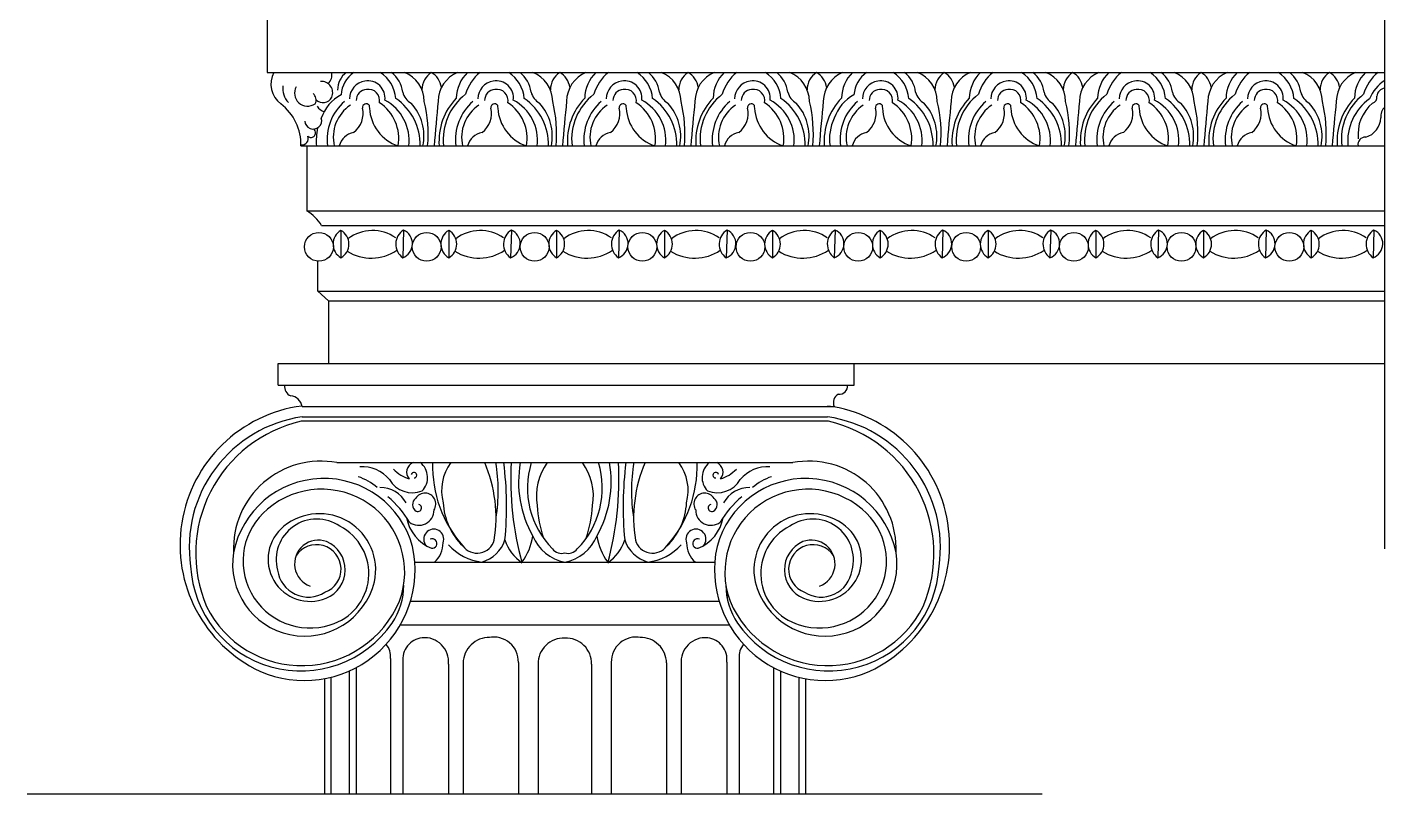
# Model space of a CAD drawing. Header units: inches. Extents: x -0.054 to 0.29, y 0 to 0.384.
# Drawn here: x 0 to 0.2895, y 0 to 0.1635 of the extents above; entities that cross this region are included whole.
import ezdxf

# ---------------------------------------------------------------- set-up
doc = ezdxf.new("R2010")
doc.units = ezdxf.units.IN
doc.header["$MEASUREMENT"] = 0
doc.linetypes.add('dash-dot', pattern=[25.399999999999995, 12.7, -6.349999999999999, 0, -6.349999999999999])
doc.layers.add('ceco.net 393 Ionic order', color=7, linetype='Continuous')

msp = doc.modelspace()

# ---------------------------------------------------------------- linework, layer by layer
at = {"layer": 'ceco.net 393 Ionic order', "linetype": 'dash-dot', "ltscale": 0.018}
for p, q in [((0.2895175211569235, 0.0522517219662221), (0.2895175211569235, 0.3837041975971067)), ((0, 0), (0.2164164463251423, 0))]:
    msp.add_line(p, q, dxfattribs=at)
at = {"layer": 'ceco.net 393 Ionic order'}
for p, q in [((0.0511683299780474, 0.167301981381369), (0.0511683299780474, 0.153814812592447)), ((0.0511683299780474, 0.153814812592447), (0.2895175211569235, 0.153814812592447)), ((0.0583878733373232, 0.1381320560019554), (0.2895175211569235, 0.1381320560019554)), ((0.0596045371045043, 0.1381320560019554), (0.0596045371045043, 0.1243083060040675)), ((0.0596045371045043, 0.1243083060040675), (0.2895175211569235, 0.1243083060040675)), ((0.0627660202855686, 0.1211656795897149), (0.2895175211569235, 0.1211656795897149)), ((0.0669154339765641, 0.1201266535066906), (0.0669154339765641, 0.1142976797025128)), ((0.0802792566092436, 0.120213738489626), (0.0800942933216811, 0.1142994210448621)), ((0.0898951109636257, 0.1201266535066906), (0.0898951109636257, 0.1142976797025128)), ((0.103258933596323, 0.120213738489626), (0.1030739703087606, 0.1142994210448621)), ((0.1129066065975405, 0.1201266535066906), (0.1129066065975405, 0.1142976797025128)), ((0.1262704292302379, 0.120213738489626), (0.1260854659426575, 0.1142994210448621)), ((0.13588628358462, 0.1201266535066906), (0.13588628358462, 0.1142976797025128)), ((0.1492501062172994, 0.120213738489626), (0.149065142929737, 0.1142994210448621)), ((0.1589374919562987, 0.1201266535066906), (0.1589374919562987, 0.1142976797025128)), ((0.1723013145889781, 0.120213738489626), (0.1721163513014157, 0.1142994210448621)), ((0.1819171689433602, 0.1201266535066906), (0.1819171689433602, 0.1142976797025128)), ((0.1952809915760576, 0.120213738489626), (0.1950960282884952, 0.1142994210448621)), ((0.2049286645772751, 0.1201266535066906), (0.2049286645772751, 0.1142976797025128)), ((0.2182924872099725, 0.120213738489626), (0.21810752392241, 0.1142994210448621)), ((0.2279083415643545, 0.1201266535066906), (0.2279083415643545, 0.1142976797025128)), ((0.241272164197034, 0.120213738489626), (0.2410872009094715, 0.1142994210448621)), ((0.2508547263168377, 0.1201266535066906), (0.2508547263168377, 0.1142976797025128)), ((0.2642185489495351, 0.120213738489626), (0.2640335856619547, 0.1142994210448621)), ((0.2738344033039172, 0.1201266535066906), (0.2738344033039172, 0.1142976797025128)), ((0.2871982259365966, 0.120213738489626), (0.2870132626490342, 0.1142994210448621)), ((0.0619976037108022, 0.1071863194459897), (0.0619976037108022, 0.11365720508692)), ((0.0619976037108022, 0.1071863194459897), (0.2895175211569235, 0.1071863194459897)), ((0.0619976037108022, 0.1071863194459897), (0.0642375430188983, 0.1050854676556934)), ((0.0642375430188983, 0.1050854676556934), (0.2895175211569235, 0.1050854676556934)), ((0.0642375430188983, 0.1050854676556934), (0.0642375430188983, 0.0917637523386738)), ((0.0535478661252571, 0.0917637523386738), (0.2895175211569235, 0.0917637523386738)), ((0.0535478661252571, 0.0871300196451333), (0.0535478661252571, 0.0917637523386738)), ((0.1763505607549683, 0.0871300196451333), (0.1763505607549683, 0.0917637523386738)), ((0.0535478661252571, 0.0871300196451333), (0.1763505607549683, 0.0871300196451333)), ((0.0586153768544401, 0.082572720430617), (0.1719587181230168, 0.082572720430617)), ((0.1708995547520155, 0.0794331221362589), (0.0583976935952113, 0.0794331221362589)), ((0.0586153768544401, 0.0803804176304636), (0.1706818714928046, 0.0803804176304636)), ((0.0660418911600171, 0.0706235471692244), (0.1632776146905003, 0.0706235471692244)), ((0.0826588681768847, 0.049427345102381), (0.1466606376736327, 0.049427345102381)), ((0.0817261012800845, 0.0410468035648353), (0.147593404570415, 0.0410468035648353)), ((0.079579090131551, 0.036044331549137), (0.1497404157189664, 0.036044331549137)), ((0.0686730093863634, 0.0262009933243492), (0.0686730093863634, 0)), ((0.0701584743175959, 0.0269247037096917), (0.0701584743175959, 0)), ((0.0774857067056724, 0.0288625950056907), (0.0774857067056724, 0)), ((0.0801185903427274, 0.0280788679917407), (0.0801185903427274, 0)), ((0.0898310758916592, 0.0276151630009188), (0.0898310758916592, 0)), ((0.092975341487147, 0.0279153678200321), (0.092975341487147, 0)), ((0.1047534282086836, 0.0280126339283137), (0.1047534282086836, 0)), ((0.1089481232009567, 0.0276404921481021), (0.1089481232009567, 0)), ((0.1203713826495607, 0.0276404921481021), (0.1203713826495607, 0)), ((0.1245660776418159, 0.0280126339283137), (0.1245660776418159, 0)), ((0.1363441643633704, 0.0279153678200321), (0.1363441643633704, 0)), ((0.1394884299588583, 0.0276151630009188), (0.1394884299588583, 0)), ((0.14920091550779, 0.0280788679917407), (0.14920091550779, 0)), ((0.1518337991448271, 0.0288625950056907), (0.1518337991448271, 0)), ((0.1591610315329215, 0.0269247037096917), (0.1591610315329215, 0)), ((0.160646496464154, 0.0262009933243492), (0.160646496464154, 0)), ((0.0633730304815784, 0.0245567330624743), (0.0633730304815784, 0)), ((0.0647759013465963, 0.0248610128359915), (0.0647759013465963, 0)), ((0.1645436045039212, 0.0248610128359915), (0.1645436045039212, 0)), ((0.1659464753689211, 0.0245567330624743), (0.1659464753689211, 0))]:
    msp.add_line(p, q, dxfattribs=at)
for centre in [(0.0622199903627208, 0.1166245134784449), (0.0851996673497824, 0.1166245134784449), (0.1082111629836972, 0.1166245134784449), (0.1311908399707766, 0.1166245134784449), (0.1542420483424554, 0.1166245134784449), (0.1772217253295348, 0.1166245134784449), (0.2002332209634497, 0.1166245134784449), (0.2232128979505112, 0.1166245134784449), (0.2461592827029944, 0.1166245134784449), (0.2691389596900739, 0.1166245134784449)]:
    msp.add_circle(centre, 0.0030719965129571, dxfattribs=at)
for centre, radius, start, end in [((0.0571114615813298, 0.1512818725763908), 0.0051440870702009, 150.5016591852878, 234.2199292507079), ((0.0628397430241797, 0.1531627930248574), 0.0021625616700924, 307.5981542770578, 17.54791963150504), ((0.0709080952392755, 0.150073121949225), 0.0047027507244301, 127.2843724224704, 180.1779160455392), ((0.0732654978917257, 0.1486133308145856), 0.006344701833951, 124.9337204783132, 176.0712167675835), ((0.0712910044209538, 0.1476521433338794), 0.0073554605033022, 4.756950987744833, 56.91230217270341), ((0.0736049340897015, 0.1487400281847675), 0.0065349613879318, 7.645122771115911, 50.94660994430108), ((0.0779428157422758, 0.1475618432698276), 0.0067462522701557, 0.7029949147457875, 67.9536405357514), ((0.0887200677685486, 0.1500706357285167), 0.0045233220995014, 124.1317702154873, 179.7344415175744), ((0.0840430784360122, 0.1500359882265735), 0.0043421967124407, 7.974678421473801, 60.48844547959451), ((0.0943982810875364, 0.1475989373270417), 0.0067503679346496, 112.9537118924361, 179.2109788854393), ((0.0995291843146517, 0.1481204231330277), 0.0080164729961465, 134.7377392219812, 178.3103865619522), ((0.1022926036041247, 0.1466285588831964), 0.0091740554607409, 128.4341079256931, 164.0709183392335), ((0.0986676321948551, 0.1476521433338794), 0.0073554605033022, 4.756950987744833, 56.91230217270341), ((0.1009815618636028, 0.1487400281847675), 0.0065349613879318, 7.645122771115911, 50.94660994430108), ((0.1053194435161771, 0.1475618432698276), 0.0067462522701557, 0.7029949147457875, 67.9536405357514), ((0.1160966955424678, 0.1500706357285167), 0.0045233220995014, 124.1317702154873, 179.7344415175744), ((0.1114197062099135, 0.1500359882265735), 0.0043421967124407, 7.974678421473801, 60.48844547959451), ((0.1217749088614377, 0.1475989373270417), 0.0067503679346496, 112.9537118924361, 179.2109788854393), ((0.126905812088553, 0.1481204231330277), 0.0080164729961465, 134.7377392219812, 178.3103865619522), ((0.129669231378026, 0.1466285588831964), 0.0091740554607409, 128.4341079256931, 164.0709183392335), ((0.1260408625805615, 0.1476521433338794), 0.0073554605033022, 4.756950987744833, 56.91230217270341), ((0.1283547922493272, 0.1487400281847675), 0.0065349613879318, 7.645122771115911, 50.94660994430108), ((0.1326926739019015, 0.1475618432698276), 0.0067462522701557, 0.7029949147457875, 67.9536405357514), ((0.1434699259281743, 0.1500706357285167), 0.0045233220995014, 124.1317702154873, 179.7344415175744), ((0.1387929365956378, 0.1500359882265735), 0.0043421967124407, 7.974678421473801, 60.48844547959451), ((0.1491481392471441, 0.1475989373270417), 0.0067503679346496, 112.9537118924361, 179.2109788854393), ((0.1542790424742773, 0.1481204231330277), 0.0080164729961465, 134.7377392219812, 178.3103865619522), ((0.1570424617637503, 0.1466285588831964), 0.0091740554607409, 128.4341079256931, 164.0709183392335), ((0.1534174903544807, 0.1476521433338794), 0.0073554605033022, 4.756950987744833, 56.91230217270341), ((0.1557314200232285, 0.1487400281847675), 0.0065349613879318, 7.645122771115911, 50.94660994430108), ((0.1600693016758028, 0.1475618432698276), 0.0067462522701557, 0.7029949147457875, 67.9536405357514), ((0.1708465537020756, 0.1500706357285167), 0.0045233220995014, 124.1317702154873, 179.7344415175744), ((0.1661695643695391, 0.1500359882265735), 0.0043421967124407, 7.974678421473801, 60.48844547959451), ((0.1765247670210455, 0.1475989373270417), 0.0067503679346496, 112.9537118924361, 179.2109788854393), ((0.1816556702481786, 0.1481204231330277), 0.0080164729961465, 134.7377392219812, 178.3103865619522), ((0.1826482782429101, 0.1486133308145856), 0.006344701833951, 124.9337204783132, 176.0712167675835), ((0.1806737847721382, 0.1476521433338794), 0.0073554605033022, 4.756950987744833, 56.91230217270341), ((0.182987714440886, 0.1487400281847675), 0.0065349613879318, 7.645122771115911, 50.94660994430108), ((0.1873255960934603, 0.1475618432698276), 0.0067462522701557, 0.7029949147457875, 67.9536405357514), ((0.1981028481197331, 0.1500706357285167), 0.0045233220995014, 124.1317702154873, 179.7344415175744), ((0.1934258587871967, 0.1500359882265735), 0.0043421967124407, 7.974678421473801, 60.48844547959451), ((0.2037810614387209, 0.1475989373270417), 0.0067503679346496, 112.9537118924361, 179.2109788854393), ((0.2089119646658361, 0.1481204231330277), 0.0080164729961465, 134.7377392219812, 178.3103865619522), ((0.2116753839553092, 0.1466285588831964), 0.0091740554607409, 128.4341079256931, 164.0709183392335), ((0.2080504125460396, 0.1476521433338794), 0.0073554605033022, 4.756950987744833, 56.91230217270341), ((0.2103643422147873, 0.1487400281847675), 0.0065349613879318, 7.645122771115911, 50.94660994430108), ((0.2147022238673616, 0.1475618432698276), 0.0067462522701557, 0.7029949147457875, 67.9536405357514), ((0.2254794758936523, 0.1500706357285167), 0.0045233220995014, 124.1317702154873, 179.7344415175744), ((0.220802486561098, 0.1500359882265735), 0.0043421967124407, 7.974678421473801, 60.48844547959451), ((0.2311576892126222, 0.1475989373270417), 0.0067503679346496, 112.9537118924361, 179.2109788854393), ((0.2362885924397374, 0.1481204231330277), 0.0080164729961465, 134.7377392219812, 178.3103865619522), ((0.2390520117292104, 0.1466285588831964), 0.0091740554607409, 128.4341079256931, 164.0709183392335), ((0.235423642931746, 0.1476521433338794), 0.0073554605033022, 4.756950987744833, 56.91230217270341), ((0.2377375726005117, 0.1487400281847675), 0.0065349613879318, 7.645122771115911, 50.94660994430108), ((0.242075454253068, 0.1475618432698276), 0.0067462522701557, 0.7029949147457875, 67.9536405357514), ((0.2528527062793588, 0.1500706357285167), 0.0045233220995014, 124.1317702154873, 179.7344415175744), ((0.2481757169468223, 0.1500359882265735), 0.0043421967124407, 7.974678421473801, 60.48844547959451), ((0.2585309195983286, 0.1475989373270417), 0.0067503679346496, 112.9537118924361, 179.2109788854393), ((0.2636618228254618, 0.1481204231330277), 0.0080164729961465, 134.7377392219812, 178.3103865619522), ((0.2664252421149348, 0.1466285588831964), 0.0091740554607409, 128.4341079256931, 164.0709183392335), ((0.2628002707056652, 0.1476521433338794), 0.0073554605033022, 4.756950987744833, 56.91230217270341), ((0.265114200374413, 0.1487400281847675), 0.0065349613879318, 7.645122771115911, 50.94660994430108), ((0.2694520820269873, 0.1475618432698276), 0.0067462522701557, 0.7029949147457875, 67.9536405357514), ((0.28022933405326, 0.1500706357285167), 0.0045233220995014, 124.1317702154873, 179.7344415175744), ((0.2755523447207237, 0.1500359882265735), 0.0043421967124407, 7.974678421473801, 60.48844547959451), ((0.2859075473722299, 0.1475989373270417), 0.0067503679346496, 112.9537118924361, 179.2109788854393), ((0.2910384505993631, 0.1481204231330277), 0.0080164729961465, 134.7377392219812, 178.3103865619522), ((0.2938018698888361, 0.1466285588831964), 0.0091740554607409, 128.4341079256931, 164.0709183392335), ((0.0589516158229441, 0.1504462166639605), 0.0044496051847116, 173.3794586054766, 222.9781923933136), ((0.0597850964266879, 0.1494061836188649), 0.0027744772579543, 150.5724428201597, 305.4963835389775), ((0.06274372090065, 0.1494907973852181), 0.002416507334241, 336.3412378495725, 94.06114406991662), ((0.072599303939423, 0.1481175464884014), 0.0038832623994818, 98.55754273897989, 179.1752163184878), ((0.0726696814196439, 0.1483648698680184), 0.0036507155792039, 352.6563737495083, 100.2276054150402), ((0.0999759317133243, 0.1481175464884014), 0.0038832623994818, 98.55754273897989, 179.1752163184878), ((0.1000463091935452, 0.1483648698680184), 0.0036507155792039, 352.6563737495083, 100.2276054150402), ((0.1273491620990486, 0.1481175464884014), 0.0038832623994818, 98.55754273897989, 179.1752163184878), ((0.1274195395792516, 0.1483648698680184), 0.0036507155792039, 352.6563737495083, 100.2276054150402), ((0.1547257898729499, 0.1481175464884014), 0.0038832623994818, 98.55754273897989, 179.1752163184878), ((0.1547961673531708, 0.1483648698680184), 0.0036507155792039, 352.6563737495083, 100.2276054150402), ((0.1819820842906075, 0.1481175464884014), 0.0038832623994818, 98.55754273897989, 179.1752163184878), ((0.1820524617708283, 0.1483648698680184), 0.0036507155792039, 352.6563737495083, 100.2276054150402), ((0.2093587120645088, 0.1481175464884014), 0.0038832623994818, 98.55754273897989, 179.1752163184878), ((0.2094290895447296, 0.1483648698680184), 0.0036507155792039, 352.6563737495083, 100.2276054150402), ((0.2367319424502331, 0.1481175464884014), 0.0038832623994818, 98.55754273897989, 179.1752163184878), ((0.2368023199304361, 0.1483648698680184), 0.0036507155792039, 352.6563737495083, 100.2276054150402), ((0.2641085702241344, 0.1481175464884014), 0.0038832623994818, 98.55754273897989, 179.1752163184878), ((0.2641789477043374, 0.1483648698680184), 0.0036507155792039, 352.6563737495083, 100.2276054150402), ((0.2937292064992475, 0.145296747680249), 0.0079941938872394, 121.7923982958355, 158.9211634184463), ((0.0599579387967029, 0.1479766120605937), 0.0016601228102154, 330.0313301082518, 52.68055871843249), ((0.0630905086507318, 0.1494575073336733), 0.002088336923646, 225.1638978860971, 333.3584094979713), ((0.0713135602912978, 0.1410812378428401), 0.0090904156810519, 118.7893048983772, 160.9263932405762), ((0.0725152119539526, 0.1478206282457922), 0.0023528387775792, 93.64241180362895, 179.7855738378386), ((0.07278954681686, 0.14782752554312), 0.0023792390663599, 348.368119039539, 100.2607373540839), ((0.0717401603015828, 0.1393119996726404), 0.0097174382748909, 353.0256273439686, 62.07856671250855), ((0.0719002861976112, 0.1384494438261503), 0.0118936301223556, 358.4708502274967, 55.59221179427174), ((0.0838540813794195, 0.1506214532818669), 0.0039056713660262, 195.0178002139784, 239.6320395025129), ((0.5456989236359396, 0.1010269144367531), 0.4604212876731628, 174.1829248798725, 175.3775464693525), ((0.101135836415373, 0.1391463414339299), 0.0133180259783603, 136.2448844178125, 184.3678094989493), ((0.1008263172889759, 0.1395437898967611), 0.0120959782555396, 127.4518925895133, 186.7023236054937), ((0.099891839727854, 0.1478206282457922), 0.0023528387775792, 93.64241180362895, 179.7855738378386), ((0.1001661745907792, 0.14782752554312), 0.0023792390663599, 348.368119039539, 100.2607373540839), ((0.099116788075502, 0.1393119996726404), 0.0097174382748909, 353.0256273439686, 62.07856671250855), ((0.0992769139715125, 0.1384494438261503), 0.0118936301223556, 358.4708502274967, 55.59221179427174), ((0.1112307091533208, 0.1506214532818669), 0.0039056713660262, 195.0178002139784, 239.6320395025129), ((0.5730755514098588, 0.1010269144367531), 0.4604212876731628, 174.1829248798725, 175.3775464693525), ((0.1285124641892744, 0.1391463414339299), 0.0133180259783603, 136.2448844178125, 184.3678094989493), ((0.1282029450628951, 0.1395437898967611), 0.0120959782555396, 127.4518925895133, 186.7023236054937), ((0.1272650701135783, 0.1478206282457922), 0.0023528387775792, 93.64241180362895, 179.7855738378386), ((0.1275394049764857, 0.14782752554312), 0.0023792390663599, 348.368119039539, 100.2607373540839), ((0.1264900184612084, 0.1393119996726404), 0.0097174382748909, 353.0256273439686, 62.07856671250855), ((0.1266501443572368, 0.1384494438261503), 0.0118936301223556, 358.4708502274967, 55.59221179427174), ((0.1386039395390273, 0.1506214532818669), 0.0039056713660262, 195.0178002139784, 239.6320395025129), ((0.6004487817955653, 0.1010269144367531), 0.4604212876731628, 174.1829248798725, 175.3775464693525), ((0.1558856945749987, 0.1391463414339299), 0.0133180259783603, 136.2448844178125, 184.3678094989493), ((0.1555761754486016, 0.1395437898967611), 0.0120959782555396, 127.4518925895133, 186.7023236054937), ((0.1546416978874796, 0.1478206282457922), 0.0023528387775792, 93.64241180362895, 179.7855738378386), ((0.154916032750387, 0.14782752554312), 0.0023792390663599, 348.368119039539, 100.2607373540839), ((0.1538666462351097, 0.1393119996726404), 0.0097174382748909, 353.0256273439686, 62.07856671250855), ((0.1540267721311382, 0.1384494438261503), 0.0118936301223556, 358.4708502274967, 55.59221179427174), ((0.1659805673129286, 0.1506214532818669), 0.0039056713660262, 195.0178002139784, 239.6320395025129), ((0.6278254095694665, 0.1010269144367531), 0.4604212876731628, 174.1829248798725, 175.3775464693525), ((0.1832623223489, 0.1391463414339299), 0.0133180259783603, 136.2448844178125, 184.3678094989493), ((0.1806963406424823, 0.1410812378428401), 0.0090904156810519, 118.7893048983772, 160.9263932405762), ((0.1818979923051371, 0.1478206282457922), 0.0023528387775792, 93.64241180362895, 179.7855738378386), ((0.1821723271680445, 0.14782752554312), 0.0023792390663599, 348.368119039539, 100.2607373540839), ((0.1811229406527672, 0.1393119996726404), 0.0097174382748909, 353.0256273439686, 62.07856671250855), ((0.1812830665487957, 0.1384494438261503), 0.0118936301223556, 358.4708502274967, 55.59221179427174), ((0.193236861730604, 0.1506214532818669), 0.0039056713660262, 195.0178002139784, 239.6320395025129), ((0.6550817039871241, 0.1010269144367531), 0.4604212876731628, 174.1829248798725, 175.3775464693525), ((0.2105186167665575, 0.1391463414339299), 0.0133180259783603, 136.2448844178125, 184.3678094989493), ((0.2102090976401604, 0.1395437898967611), 0.0120959782555396, 127.4518925895133, 186.7023236054937), ((0.2092746200790384, 0.1478206282457922), 0.0023528387775792, 93.64241180362895, 179.7855738378386), ((0.2095489549419637, 0.14782752554312), 0.0023792390663599, 348.368119039539, 100.2607373540839), ((0.2084995684266685, 0.1393119996726404), 0.0097174382748909, 353.0256273439686, 62.07856671250855), ((0.208659694322697, 0.1384494438261503), 0.0118936301223556, 358.4708502274967, 55.59221179427174), ((0.2206134895045053, 0.1506214532818669), 0.0039056713660262, 195.0178002139784, 239.6320395025129), ((0.6824583317610254, 0.1010269144367531), 0.4604212876731628, 174.1829248798725, 175.3775464693525), ((0.2378952445404589, 0.1391463414339299), 0.0133180259783603, 136.2448844178125, 184.3678094989493), ((0.2375857254140617, 0.1395437898967611), 0.0120959782555396, 127.4518925895133, 186.7023236054937), ((0.2366478504647627, 0.1478206282457922), 0.0023528387775792, 93.64241180362895, 179.7855738378386), ((0.2369221853276701, 0.14782752554312), 0.0023792390663599, 348.368119039539, 100.2607373540839), ((0.2358727988123928, 0.1393119996726404), 0.0097174382748909, 353.0256273439686, 62.07856671250855), ((0.2360329247084034, 0.1384494438261503), 0.0118936301223556, 358.4708502274967, 55.59221179427174), ((0.2479867198902117, 0.1506214532818669), 0.0039056713660262, 195.0178002139784, 239.6320395025129), ((0.7098315621467498, 0.1010269144367531), 0.4604212876731628, 174.1829248798725, 175.3775464693525), ((0.2652684749261831, 0.1391463414339299), 0.0133180259783603, 136.2448844178125, 184.3678094989493), ((0.264958955799786, 0.1395437898967611), 0.0120959782555396, 127.4518925895133, 186.7023236054937), ((0.2640244782386641, 0.1478206282457922), 0.0023528387775792, 93.64241180362895, 179.7855738378386), ((0.2642988131015715, 0.14782752554312), 0.0023792390663599, 348.368119039539, 100.2607373540839), ((0.2632494265862942, 0.1393119996726404), 0.0097174382748909, 353.0256273439686, 62.07856671250855), ((0.2634095524823226, 0.1384494438261503), 0.0118936301223556, 358.4708502274967, 55.59221179427174), ((0.2753633476641131, 0.1506214532818669), 0.0039056713660262, 195.0178002139784, 239.6320395025129), ((0.737208189920651, 0.1010269144367531), 0.4604212876731628, 174.1829248798725, 175.3775464693525), ((0.2926451027000845, 0.1391463414339299), 0.0133180259783603, 136.2448844178125, 184.3678094989493), ((0.2923355835736873, 0.1395437898967611), 0.0120959782555396, 127.4518925895133, 186.7023236054937), ((0.29271682384477, 0.1391048836778274), 0.0111253210675819, 125.4139161245194, 185.0165021932676), ((0.2865340017514114, 0.1484905604228742), 0.0012870377621231, 286.6162767100517, 10.80443686664435), ((0.2897236650742227, 0.1485384581585317), 0.0019351265266307, 96.115171360757, 174.2651640071581), ((0.0473611910695342, 0.1383801853045656), 0.0110294736948589, 358.7109120801767, 52.31426356635608), ((0.0645756060013566, 0.1484543635270189), 0.0032912600978075, 214.5309328329946, 247.5899560338198), ((0.0747501686521616, 0.1394588607431082), 0.0107976691584526, 130.8780340424879, 187.0582762012704), ((0.0735807005490205, 0.1399846987141536), 0.0083095833468848, 124.0918198082828, 192.882509292921), ((0.0666426167851822, 0.1450563813004832), 0.0050057152948639, 306.508893320217, 13.49694852881557), ((0.0722910197179146, 0.1463356191878502), 0.0007887739176967, 35.90338758785017, 188.0850966710652), ((0.0746969212708366, 0.1466438571827894), 0.0017737147145327, 175.008898342637, 195.2211862051603), ((0.082002327271935, 0.1466889208162365), 0.0090313514025612, 183.2419480916674, 251.3450874308365), ((0.0701297252348776, 0.1397121892377738), 0.0091216706537937, 350.0244163553634, 56.83371909008926), ((0.0741778624313637, 0.1402064078616568), 0.0104379928524629, 348.5372438530579, 42.45117834001026), ((0.0569894472108589, 0.1407987634850155), 0.0285325521598314, 354.6371988102678, 13.88248213551291), ((0.1021267964260808, 0.1394588607431082), 0.0107976691584526, 130.8780340424879, 187.0582762012704), ((0.1009573283229218, 0.1399846987141536), 0.0083095833468848, 124.0918198082828, 192.882509292921), ((0.0940192445590835, 0.1450563813004832), 0.0050057152948639, 306.508893320217, 13.49694852881557), ((0.0996676474918339, 0.1463356191878502), 0.0007887739176967, 35.90338758785017, 188.0850966710652), ((0.1020735490447379, 0.1466438571827894), 0.0017737147145327, 175.008898342637, 195.2211862051603), ((0.1093789550458363, 0.1466889208162365), 0.0090313514025612, 183.2419480916674, 251.3450874308365), ((0.0975063530087789, 0.1397121892377738), 0.0091216706537937, 350.0244163553634, 56.83371909008926), ((0.1015544902052829, 0.1402064078616568), 0.0104379928524629, 348.5372438530579, 42.45117834001026), ((0.0843660749847602, 0.1407987634850155), 0.0285325521598314, 354.6371988102678, 13.88248213551291), ((0.1295000268117872, 0.1394588607431082), 0.0107976691584526, 130.8780340424879, 187.0582762012704), ((0.1283305587086462, 0.1399846987141536), 0.0083095833468848, 124.0918198082828, 192.882509292921), ((0.1213924749447899, 0.1450563813004832), 0.0050057152948639, 306.508893320217, 13.49694852881557), ((0.1270408778775403, 0.1463356191878502), 0.0007887739176967, 35.90338758785017, 188.0850966710652), ((0.1294467794304444, 0.1466438571827894), 0.0017737147145327, 175.008898342637, 195.2211862051603), ((0.1367521854315428, 0.1466889208162365), 0.0090313514025612, 183.2419480916674, 251.3450874308365), ((0.1248795833944853, 0.1397121892377738), 0.0091216706537937, 350.0244163553634, 56.83371909008926), ((0.1289277205909893, 0.1402064078616568), 0.0104379928524629, 348.5372438530579, 42.45117834001026), ((0.1117393053704845, 0.1407987634850155), 0.0285325521598314, 354.6371988102678, 13.88248213551291), ((0.1568766545856886, 0.1394588607431082), 0.0107976691584526, 130.8780340424879, 187.0582762012704), ((0.1557071864825475, 0.1399846987141536), 0.0083095833468848, 124.0918198082828, 192.882509292921), ((0.1487691027187091, 0.1450563813004832), 0.0050057152948639, 306.508893320217, 13.49694852881557), ((0.1544175056514416, 0.1463356191878502), 0.0007887739176967, 35.90338758785017, 188.0850966710652), ((0.1568234072043457, 0.1466438571827894), 0.0017737147145327, 175.008898342637, 195.2211862051603), ((0.1641288132054441, 0.1466889208162365), 0.0090313514025612, 183.2419480916674, 251.3450874308365), ((0.1522562111683866, 0.1397121892377738), 0.0091216706537937, 350.0244163553634, 56.83371909008926), ((0.1563043483648906, 0.1402064078616568), 0.0104379928524629, 348.5372438530579, 42.45117834001026), ((0.1391159331443858, 0.1407987634850155), 0.0285325521598314, 354.6371988102678, 13.88248213551291), ((0.1841329490033461, 0.1394588607431082), 0.0107976691584526, 130.8780340424879, 187.0582762012704), ((0.182963480900205, 0.1399846987141536), 0.0083095833468848, 124.0918198082828, 192.882509292921), ((0.1760253971363666, 0.1450563813004832), 0.0050057152948639, 306.508893320217, 13.49694852881557), ((0.1816738000690991, 0.1463356191878502), 0.0007887739176967, 35.90338758785017, 188.0850966710652), ((0.1840797016220211, 0.1466438571827894), 0.0017737147145327, 175.008898342637, 195.2211862051603), ((0.1913851076231195, 0.1466889208162365), 0.0090313514025612, 183.2419480916674, 251.3450874308365), ((0.179512505586062, 0.1397121892377738), 0.0091216706537937, 350.0244163553634, 56.83371909008926), ((0.1835606427825481, 0.1402064078616568), 0.0104379928524629, 348.5372438530579, 42.45117834001026), ((0.1663722275620433, 0.1407987634850155), 0.0285325521598314, 354.6371988102678, 13.88248213551291), ((0.2115095767772653, 0.1394588607431082), 0.0107976691584526, 130.8780340424879, 187.0582762012704), ((0.2103401086741063, 0.1399846987141536), 0.0083095833468848, 124.0918198082828, 192.882509292921), ((0.203402024910268, 0.1450563813004832), 0.0050057152948639, 306.508893320217, 13.49694852881557), ((0.2090504278430004, 0.1463356191878502), 0.0007887739176967, 35.90338758785017, 188.0850966710652), ((0.2114563293959224, 0.1466438571827894), 0.0017737147145327, 175.008898342637, 195.2211862051603), ((0.2187617353970208, 0.1466889208162365), 0.0090313514025612, 183.2419480916674, 251.3450874308365), ((0.2068891333599633, 0.1397121892377738), 0.0091216706537937, 350.0244163553634, 56.83371909008926), ((0.2109372705564494, 0.1402064078616568), 0.0104379928524629, 348.5372438530579, 42.45117834001026), ((0.1937488553359447, 0.1407987634850155), 0.0285325521598314, 354.6371988102678, 13.88248213551291), ((0.2388828071629717, 0.1394588607431082), 0.0107976691584526, 130.8780340424879, 187.0582762012704), ((0.2377133390598128, 0.1399846987141536), 0.0083095833468848, 124.0918198082828, 192.882509292921), ((0.2307752552959744, 0.1450563813004832), 0.0050057152948639, 306.508893320217, 13.49694852881557), ((0.2364236582287248, 0.1463356191878502), 0.0007887739176967, 35.90338758785017, 188.0850966710652), ((0.2388295597816289, 0.1466438571827894), 0.0017737147145327, 175.008898342637, 195.2211862051603), ((0.2461349657827272, 0.1466889208162365), 0.0090313514025612, 183.2419480916674, 251.3450874308365), ((0.2342623637456698, 0.1397121892377738), 0.0091216706537937, 350.0244163553634, 56.83371909008926), ((0.2383105009421738, 0.1402064078616568), 0.0104379928524629, 348.5372438530579, 42.45117834001026), ((0.221122085721669, 0.1407987634850155), 0.0285325521598314, 354.6371988102678, 13.88248213551291), ((0.266259434936873, 0.1394588607431082), 0.0107976691584526, 130.8780340424879, 187.0582762012704), ((0.265089966833732, 0.1399846987141536), 0.0083095833468848, 124.0918198082828, 192.882509292921), ((0.2581518830698936, 0.1450563813004832), 0.0050057152948639, 306.508893320217, 13.49694852881557), ((0.2638002860026261, 0.1463356191878502), 0.0007887739176967, 35.90338758785017, 188.0850966710652), ((0.2662061875555302, 0.1466438571827894), 0.0017737147145327, 175.008898342637, 195.2211862051603), ((0.2735115935566286, 0.1466889208162365), 0.0090313514025612, 183.2419480916674, 251.3450874308365), ((0.2616389915195711, 0.1397121892377738), 0.0091216706537937, 350.0244163553634, 56.83371909008926), ((0.2656871287160751, 0.1402064078616568), 0.0104379928524629, 348.5372438530579, 42.45117834001026), ((0.2484987134955703, 0.1407987634850155), 0.0285325521598314, 354.6371988102678, 13.88248213551291), ((0.2922891519798818, 0.1406902734114513), 0.0084939005525686, 129.363086766619, 186.9189105786391), ((0.2914934511924717, 0.1444063100399265), 0.0028350624230394, 134.1837492925746, 185.2031064579131), ((0.0610112198606201, 0.1435204358672883), 0.0017916118148371, 182.2785175927254, 17.2534834794416), ((0.0780501911541011, 0.1390143315342255), 0.0164073657601216, 169.6167724656076, 183.0824605536396), ((0.1811758630233193, 0.1396560908501316), 0.0100798404331968, 154.1452085653602, 188.6962618044717), ((0.2842774646643016, 0.1442676607367446), 0.0043942028602298, 285.1879807238838, 358.4553131019095), ((0.0585895797485604, 0.1397318254994955), 0.0013661985168617, 261.6281238116115, 20.48920089228718), ((0.0605303467601422, 0.1409112748225124), 0.0009636653870105, 226.6920511750615, 58.06153309742331), ((0.0703231642121176, 0.1372144726281429), 0.0038825587402962, 100.4230042231515, 166.3296878844592), ((0.0976997919860189, 0.1372144726281429), 0.0038825587402962, 100.4230042231515, 166.3296878844592), ((0.1250730223717432, 0.1372144726281429), 0.0038825587402962, 100.4230042231515, 166.3296878844592), ((0.1524496501456445, 0.1372144726281429), 0.0038825587402962, 100.4230042231515, 166.3296878844592), ((0.179705944563302, 0.1372144726281429), 0.0038825587402962, 100.4230042231515, 166.3296878844592), ((0.2070825723372033, 0.1372144726281429), 0.0038825587402962, 100.4230042231515, 166.3296878844592), ((0.2344558027229277, 0.1372144726281429), 0.0038825587402962, 100.4230042231515, 166.3296878844592), ((0.261832430496829, 0.1372144726281429), 0.0038825587402962, 100.4230042231515, 166.3296878844592), ((0.2853450712574988, 0.138450730985523), 0.0015784262380181, 86.96336589206014, 191.647744181175), ((0.0549396685469147, 0.1164539069841593), 0.0091352385093969, 31.04960031536393, 59.29316337114693), ((0.0686134619607836, 0.1172121666045972), 0.0033730598775734, 120.2257810110775, 239.7742189889224), ((0.0652632424581217, 0.1172121666045972), 0.0033502195026678, 299.5484379791203, 60.4515620208797), ((0.0736377378803573, 0.1115327893520131), 0.0085807683110038, 54.67795278901474, 127.4756648627124), ((0.0821584663214256, 0.1171949174505586), 0.0035559400456552, 121.9021764707527, 234.5152756298449), ((0.0789550352990418, 0.117295100969435), 0.0032049972000954, 290.821825211235, 65.59562689299207), ((0.091593138947863, 0.1172121666045972), 0.0033730598775734, 120.2257810110775, 239.7742189889224), ((0.0882429194452012, 0.1172121666045972), 0.0033502195026678, 299.5484379791203, 60.4515620208797), ((0.0966174148674368, 0.1115327893520131), 0.0085807683110038, 54.67795278901474, 127.4756648627124), ((0.1051381433085051, 0.1171949174505586), 0.0035559400456552, 121.9021764707527, 234.5152756298449), ((0.1019347122861212, 0.117295100969435), 0.0032049972000954, 290.821825211235, 65.59562689299207), ((0.1146046345817778, 0.1172121666045972), 0.0033730598775734, 120.2257810110775, 239.7742189889224), ((0.1112544150790981, 0.1172121666045972), 0.0033502195026678, 299.5484379791203, 60.4515620208797), ((0.1196289105013516, 0.1115327893520131), 0.0085807683110038, 54.67795278901474, 127.4756648627124), ((0.1281496389424199, 0.1171949174505586), 0.0035559400456552, 121.9021764707527, 234.5152756298449), ((0.124946207920036, 0.117295100969435), 0.0032049972000954, 290.821825211235, 65.59562689299207), ((0.1375843115688394, 0.1172121666045972), 0.0033730598775734, 120.2257810110775, 239.7742189889224), ((0.1342340920661776, 0.1172121666045972), 0.0033502195026678, 299.5484379791203, 60.4515620208797), ((0.1426085874884132, 0.1115327893520131), 0.0085807683110038, 54.67795278901474, 127.4756648627124), ((0.1511293159294993, 0.1171949174505586), 0.0035559400456552, 121.9021764707527, 234.5152756298449), ((0.1479258849071155, 0.117295100969435), 0.0032049972000954, 290.821825211235, 65.59562689299207), ((0.1606355199405181, 0.1172121666045972), 0.0033730598775734, 120.2257810110775, 239.7742189889224), ((0.1572853004378563, 0.1172121666045972), 0.0033502195026678, 299.5484379791203, 60.4515620208797), ((0.1656597958600919, 0.1115327893520131), 0.0085807683110038, 54.67795278901474, 127.4756648627124), ((0.1741805243011781, 0.1171949174505586), 0.0035559400456552, 121.9021764707527, 234.5152756298449), ((0.1709770932787942, 0.117295100969435), 0.0032049972000954, 290.821825211235, 65.59562689299207), ((0.1836151969275976, 0.1172121666045972), 0.0033730598775734, 120.2257810110775, 239.7742189889224), ((0.1802649774249358, 0.1172121666045972), 0.0033502195026678, 299.5484379791203, 60.4515620208797), ((0.1886394728471714, 0.1115327893520131), 0.0085807683110038, 54.67795278901474, 127.4756648627124), ((0.1971602012882397, 0.1171949174505586), 0.0035559400456552, 121.9021764707527, 234.5152756298449), ((0.1939567702658558, 0.117295100969435), 0.0032049972000954, 290.821825211235, 65.59562689299207), ((0.2066266925615124, 0.1172121666045972), 0.0033730598775734, 120.2257810110775, 239.7742189889224), ((0.2032764730588506, 0.1172121666045972), 0.0033502195026678, 299.5484379791203, 60.4515620208797), ((0.2116509684810862, 0.1115327893520131), 0.0085807683110038, 54.67795278901474, 127.4756648627124), ((0.2201716969221545, 0.1171949174505586), 0.0035559400456552, 121.9021764707527, 234.5152756298449), ((0.2169682658997706, 0.117295100969435), 0.0032049972000954, 290.821825211235, 65.59562689299207), ((0.2296063695485919, 0.1172121666045972), 0.0033730598775734, 120.2257810110775, 239.7742189889224), ((0.2262561500459122, 0.1172121666045972), 0.0033502195026678, 299.5484379791203, 60.4515620208797), ((0.2346306454681657, 0.1115327893520131), 0.0085807683110038, 54.67795278901474, 127.4756648627124), ((0.243151373909234, 0.1171949174505586), 0.0035559400456552, 121.9021764707527, 234.5152756298449), ((0.2399479428868501, 0.117295100969435), 0.0032049972000954, 290.821825211235, 65.59562689299207), ((0.2525527543010751, 0.1172121666045972), 0.0033730598775734, 120.2257810110775, 239.7742189889224), ((0.2492025347983954, 0.1172121666045972), 0.0033502195026678, 299.5484379791203, 60.4515620208797), ((0.2575770302206489, 0.1115327893520131), 0.0085807683110038, 54.67795278901474, 127.4756648627124), ((0.2660977586617172, 0.1171949174505586), 0.0035559400456552, 121.9021764707527, 234.5152756298449), ((0.2628943276393333, 0.117295100969435), 0.0032049972000954, 290.821825211235, 65.59562689299207), ((0.2755324312881366, 0.1172121666045972), 0.0033730598775734, 120.2257810110775, 239.7742189889224), ((0.2721822117854748, 0.1172121666045972), 0.0033502195026678, 299.5484379791203, 60.4515620208797), ((0.2805567072077105, 0.1115327893520131), 0.0085807683110038, 54.67795278901474, 127.4756648627124), ((0.2890774356487966, 0.1171949174505586), 0.0035559400456552, 121.9021764707527, 234.5152756298449), ((0.2858740046264128, 0.117295100969435), 0.0032049972000954, 290.821825211235, 65.59562689299207), ((0.0733944399503903, 0.1238840593438379), 0.0096727560448901, 237.8648970750966, 304.1876550200942), ((0.0963741169374698, 0.1238840593438379), 0.0096727560448901, 237.8648970750966, 304.1876550200942), ((0.1193856125713846, 0.1238840593438379), 0.0096727560448901, 237.8648970750966, 304.1876550200942), ((0.1423652895584461, 0.1238840593438379), 0.0096727560448901, 237.8648970750966, 304.1876550200942), ((0.1654164979301249, 0.1238840593438379), 0.0096727560448901, 237.8648970750966, 304.1876550200942), ((0.1883961749172043, 0.1238840593438379), 0.0096727560448901, 237.8648970750966, 304.1876550200942), ((0.2114076705511191, 0.1238840593438379), 0.0096727560448901, 237.8648970750966, 304.1876550200942), ((0.2343873475381986, 0.1238840593438379), 0.0096727560448901, 237.8648970750966, 304.1876550200942), ((0.2573337322906819, 0.1238840593438379), 0.0096727560448901, 237.8648970750966, 304.1876550200942), ((0.2803134092777434, 0.1238840593438379), 0.0096727560448901, 237.8648970750966, 304.1876550200942), ((0.0569970096118815, 0.0867581983057703), 0.0020856486712093, 169.7306356271292, 247.5665190337588), ((0.1731317977695267, 0.0869995205517422), 0.0018163109335664, 266.2284336287283, 4.120161989824816), ((0.0560258970906212, 0.0822233196782646), 0.0026129459108384, 7.684557662583863, 86.15523772543337), ((0.1738706595976885, 0.0834323820404806), 0.0019534401964472, 116.0654358906596, 206.1087127624521), ((0.0624526802921127, 0.0530839580319899), 0.0298545859930859, 97.42021447358199, 244.5470171694768), ((0.1668445680551141, 0.0530839580319899), 0.0298545859930859, 295.4529828305231, 82.579785526418), ((0.0626487967336501, 0.0525789983891311), 0.0280924792027026, 98.25485622002608, 188.2784386949562), ((0.0648334004693099, 0.0512596431338571), 0.0288991910279123, 102.8673759043646, 202.9822778077003), ((0.1666484516135946, 0.0525789983891311), 0.0280924792027026, 351.7215613050437, 81.7451437799739), ((0.1644638478779348, 0.0512596431338571), 0.0288991910279123, 337.0177221922996, 77.13262409563532), ((0.0626455797339334, 0.0522937166556633), 0.0186418244267863, 79.50278588478804, 182.5248406573888), ((0.0715617412498454, 0.062451523147272), 0.007278669995543, 38.70101249985804, 95.02025194427063), ((0.0831069986193272, 0.0685986559693388), 0.002186388445113, 112.1598462055515, 221.8611189591435), ((0.0813324416135609, 0.0674203054415099), 0.0040604926874069, 315.6282263921356, 52.08097449254873), ((0.1121331636442401, 0.0698548779723632), 0.0256755099615767, 178.284432036302, 221.4360174833188), ((0.0983339146378545, 0.0646516454202368), 0.0099696227553253, 143.200987219483, 194.9458179818505), ((0.0702987468756184, 0.0588478575860121), 0.0296971825707862, 350.7869106058397, 23.36114837866067), ((0.0645591123547127, 0.0645706654558374), 0.0358959403763882, 350.8263194843032, 9.707767923225607), ((0.0269338787737226, 0.0612369194310629), 0.075298230365747, 354.5786575658254, 7.161083557817485), ((0.1692591208445745, 0.0669163677510001), 0.0661398698192736, 176.7868532133328, 195.4871102188239), ((0.1283006480847096, 0.0665111629005589), 0.0235108709720191, 169.9263371555258, 209.4344179994798), ((0.1252787593703968, 0.0652164267196499), 0.0185918678386852, 163.0921934780404, 224.4210296091344), ((0.1207762656165776, 0.0634324464050325), 0.0122014036510227, 143.8879212191278, 189.2678619948329), ((0.1040407464801206, 0.0652164267196499), 0.0185918678386852, 315.5789703908655, 16.90780652195953), ((0.1085432402339397, 0.0634324464050325), 0.0122014036510227, 350.732138005167, 36.11207878087213), ((0.1010188577658078, 0.0665111629005589), 0.0235108709720191, 330.5655820005201, 10.07366284447414), ((0.0600603850059429, 0.0669163677510001), 0.0661398698192736, 344.512889781176, 3.213146786667158), ((0.2023856270767948, 0.0612369194310629), 0.075298230365747, 172.8389164421825, 185.4213424341745), ((0.1647603934958047, 0.0645706654558374), 0.0358959403763882, 170.2922320767744, 189.1736805156967), ((0.159020758974899, 0.0588478575860121), 0.0296971825707862, 156.6388516213393, 189.2130893941601), ((0.1171863422062594, 0.0698548779723632), 0.0256755099615767, 318.5639825166812, 1.715567963698), ((0.130985591212645, 0.0646516454202368), 0.0099696227553253, 345.0541820181494, 36.79901278051699), ((0.1479870642369386, 0.0674203054415099), 0.0040604926874069, 127.9190255074512, 224.3717736078643), ((0.1462125072311902, 0.0685986559693388), 0.002186388445113, 318.1388810408564, 67.84015379444847), ((0.157757764600672, 0.062451523147272), 0.007278669995543, 84.97974805572933, 141.2989875001419), ((0.1666516686133113, 0.0522937166556633), 0.0186418244267863, 357.4751593426112, 100.4972141152119), ((0.0632573230911407, 0.0476328434276379), 0.019614950195657, 15.13684044809675, 168.7113787092721), ((0.0676430088404828, 0.0577560781039046), 0.0102672312516337, 47.1934044655264, 73.45253700283939), ((0.0821792239907989, 0.0699514995359472), 0.005750729648211, 210.8501303580025, 290.9450571273135), ((0.0838355925820879, 0.0747449716387445), 0.007962194708198, 223.8096732189246, 252.7815169327058), ((0.0824770501566728, 0.0679513422558614), 0.0006011837260763, 272.078127804548, 164.5444576708906), ((0.1471402818597185, 0.0699514995359472), 0.005750729648211, 249.0549428726864, 329.1498696419974), ((0.1468424556938446, 0.0679513422558614), 0.0006011837260763, 15.45554232910936, 267.9218721954519), ((0.166039925256104, 0.0476328434276379), 0.019614950195657, 11.28862129072787, 164.8631595519032), ((0.1454839132684295, 0.0747449716387445), 0.007962194708198, 287.2184830672941, 316.1903267810753), ((0.1616764970100346, 0.0577560781039046), 0.0102672312516337, 106.5474629971606, 132.8065955344735), ((0.0627967492092195, 0.0472450981887299), 0.0177183154852973, 339.7466444117058, 130.5792842372648), ((0.0753991140791574, 0.0592010443058986), 0.0060876049116606, 27.50509258376562, 91.54619293842731), ((0.0848354528275742, 0.0618189011055467), 0.0023174906714685, 326.1855077232886, 149.3024497980605), ((0.1444840530229253, 0.0618189011055467), 0.0023174906714685, 30.69755020193943, 213.8144922767113), ((0.15392039177136, 0.0592010443058986), 0.0060876049116606, 88.45380706157268, 152.4949074162343), ((0.1665004991380252, 0.0472450981887299), 0.0177183154852973, 49.42071576273518, 200.2533555882941), ((0.0625044535669794, 0.0464332754955243), 0.022229402415325, 31.1106387859205, 49.53490298550758), ((0.0838456237174486, 0.0616749662098462), 0.0016633864296614, 127.0807028086157, 238.6484328823818), ((0.0833112655557938, 0.0609560532749691), 0.0007757984346379, 244.7377219033567, 74.49093595268593), ((0.1025929320352981, 0.0628267216979273), 0.013911401784321, 183.075189235451, 225.7423427232442), ((0.1379210046151285, 0.0635293803646962), 0.0292596137689883, 184.0410781095646, 197.9925014769117), ((0.091398501235389, 0.0635293803646962), 0.0292596137689883, 342.0074985230882, 355.9589218904353), ((0.1267265738152014, 0.0628267216979273), 0.013911401784321, 314.2576572767558, 356.9248107645488), ((0.1460082402947056, 0.0609560532749691), 0.0007757984346379, 105.509064047314, 295.2622780966432), ((0.1454738821330689, 0.0616749662098462), 0.0016633864296614, 301.3515671176181, 52.91929719138427), ((0.1668150522835201, 0.0464332754955243), 0.022229402415325, 130.4650970144924, 148.8893612140795), ((0.0603134474316436, 0.0496514350038017), 0.0142789032419002, 129.2920778753456, 287.6389259662269), ((0.0617558557920297, 0.0499376769740096), 0.0086566880624073, 55.20431522730605, 195.1551523499903), ((0.0623248016888489, 0.0477256578371316), 0.0120002509903827, 347.9705643001565, 129.0785529818768), ((0.0895285186657671, 0.0604746929383681), 0.0087710401184587, 190.2222308216042, 247.7755635692701), ((0.0835101941158991, 0.0605022543049046), 0.0032508430260881, 232.6203183283598, 0.4749935540818506), ((0.1458093117346004, 0.0605022543049046), 0.0032508430260881, 179.5250064459181, 307.3796816716401), ((0.1397909871847504, 0.0604746929383681), 0.0087710401184587, 292.2244364307299, 349.7777691783958), ((0.1669724466583779, 0.0477256578371316), 0.0120002509903827, 50.92144701812309, 192.0294356998435), ((0.1675413925551971, 0.0499376769740096), 0.0086566880624073, 344.8448476500097, 124.7956847726939), ((0.1689838009155833, 0.0496514350038017), 0.0142789032419002, 252.3610740337729, 50.70792212465432), ((0.0603587284455895, 0.0500178886999669), 0.0089818162360931, 128.5603160474574, 292.0534711777396), ((0.0615132632014898, 0.046951808204035), 0.0113473001017563, 285.9958012365121, 62.82429990891253), ((0.0867088672457003, 0.0543147059637476), 0.0021294586660722, 338.1730964889899, 222.1099447534799), ((0.1426106386048171, 0.0543147059637476), 0.0021294586660722, 317.89005524652, 201.82690351101), ((0.1677839851457549, 0.046951808204035), 0.0113473001017563, 117.1757000910874, 254.0041987634878), ((0.1689385199016553, 0.0500178886999669), 0.0089818162360931, 247.9465288222602, 51.43968395254256), ((0.0590635854524527, 0.0478113556622295), 0.0236505557802805, 246.471249782764, 12.06494576246955), ((0.062093690810437, 0.0490300391958902), 0.0050716030358885, 69.53293436193549, 249.6857944705734), ((0.0616921621461978, 0.0478829460406012), 0.0052377997627673, 290.2940327452327, 146.195126270576), ((0.0612724346039061, 0.047765774300872), 0.0065514096706597, 292.0425521376311, 66.668978126174), ((0.0863693295825859, 0.0533591902753938), 0.0010163396600824, 261.0376285333234, 115.2347008711273), ((0.0836123308409495, 0.0533536859757431), 0.0050761603849018, 309.3319974428651, 1.911047564771561), ((0.0982258167610659, 0.0605112526238536), 0.0111550347672671, 221.4881444317646, 263.5263132867249), ((0.0959452432760087, 0.0551377625509529), 0.0038134511798043, 216.6155934054259, 344.1016667148224), ((0.0950027755914104, 0.0564225581108443), 0.0072660571188287, 285.6930108785032, 341.5482400789251), ((0.1106648372968813, 0.0568711609767339), 0.0091901275057551, 197.400857781757, 235.9621663905105), ((0.0957986950366465, 0.0567225372976907), 0.0121547623374743, 323.1163437734758, 351.6493290068265), ((0.116309566242612, 0.0584557596587191), 0.0091779166145307, 202.4070352917036, 259.6442761458129), ((0.1139994771295282, 0.0538736609208998), 0.0026051337223757, 219.8740627173697, 284.6818655741844), ((0.1130099396078874, 0.0584557596587191), 0.0091779166145307, 280.355723854187, 337.5929647082963), ((0.1153200287209892, 0.0538736609208998), 0.0026051337223757, 255.3181344258155, 320.1259372826302), ((0.1335208108138709, 0.0567225372976907), 0.0121547623374743, 188.3506709931734, 216.8836562265241), ((0.1186546685536361, 0.0568711609767339), 0.0091901275057551, 304.0378336094894, 342.5991422182429), ((0.1343167302590891, 0.0564225581108443), 0.0072660571188287, 198.4517599210748, 254.3069891214967), ((0.1333742625745087, 0.0551377625509529), 0.0038134511798043, 195.8983332851776, 323.3844065945739), ((0.1310936890894515, 0.0605112526238536), 0.0111550347672671, 276.473686713275, 318.5118555682354), ((0.14570717500955, 0.0533536859757431), 0.0050761603849018, 178.0889524352284, 230.6680025571348), ((0.1429501762679315, 0.0533591902753938), 0.0010163396600824, 64.7652991288726, 278.9623714666765), ((0.170233662894792, 0.0478113556622295), 0.0236505557802805, 167.9350542375304, 293.5287502172359), ((0.1680248137433208, 0.047765774300872), 0.0065514096706597, 113.3310218738259, 247.9574478623688), ((0.1676050862010469, 0.0478829460406012), 0.0052377997627673, 33.80487372942399, 249.7059672547672), ((0.1672035575368077, 0.0490300391958902), 0.0050716030358885, 290.3142055294265, 110.4670656380645), ((0.0591711934128175, 0.0489711997904588), 0.015354446252037, 170.6245170459308, 345.8769540779877), ((0.1701260549344272, 0.0489711997904588), 0.015354446252037, 194.1230459220123, 9.375482954069195), ((0.0583850063117211, 0.0497568585735312), 0.0235677059151394, 182.9739130651564, 325.5429617703982), ((0.059978674247738, 0.0485975175299472), 0.0066428740050652, 187.9867745295738, 302.1014450643927), ((0.1709122420355058, 0.0497568585735312), 0.0235677059151394, 214.4570382296017, 357.0260869348436), ((0.1693185740995067, 0.0485975175299472), 0.0066428740050652, 237.8985549356073, 352.0132254704261), ((0.0661148759163199, 0.0444459423958064), 0.0141891846185808, 325.5657804450293, 0.2894664548213208), ((0.1631823724309248, 0.0444459423958064), 0.0141891846185808, 179.7105335451786, 214.4342195549706), ((0.1632046299341975, 0.0444459423958064), 0.0141891846185808, 179.7105335451786, 214.4342195549706), ((0.0585623683380112, 0.050028306297634), 0.0226832899487237, 206.305453861138, 336.8524946128345), ((0.1707348800092335, 0.050028306297634), 0.0226832899487237, 203.1475053871654, 333.6945461388619), ((0.0736970083178925, 0.0293395431383934), 0.0038186011830208, 352.8249457839082, 41.75578224828767), ((0.0847344570043767, 0.0286516365453591), 0.004651267445999, 96.56980146906109, 187.0734982886154), ((0.084710616535885, 0.028149276596276), 0.0051482406069384, 354.0450296499141, 95.6665106452735), ((0.0984571289697637, 0.0278336697467554), 0.0054823962443239, 88.28677620413455, 179.1461529145827), ((0.0995065558216769, 0.028172720688756), 0.005249314013899, 358.2523967733947, 101.5321025907575), ((0.1144057937826154, 0.0277464965227795), 0.0054586999464531, 87.33342345374483, 181.1127164228473), ((0.114913712067902, 0.0277464965227795), 0.0054586999464531, 358.8872835771526, 92.66657654625516), ((0.1298129500288405, 0.028172720688756), 0.005249314013899, 78.46789740924241, 181.7476032266053), ((0.1308623768807537, 0.0278336697467554), 0.0054823962443239, 0.8538470854172991, 91.71322379586547), ((0.1446088893146324, 0.028149276596276), 0.0051482406069384, 84.3334893547265, 185.9549703500858), ((0.1445850488461407, 0.0286516365453591), 0.004651267445999, 352.9265017113845, 83.4301985309389), ((0.1556224975326249, 0.0293395431383934), 0.0038186011830208, 138.2442177517123, 187.1750542160917)]:
    msp.add_arc(centre, radius, start, end, dxfattribs=at)

doc.saveas('drawing.dxf')
